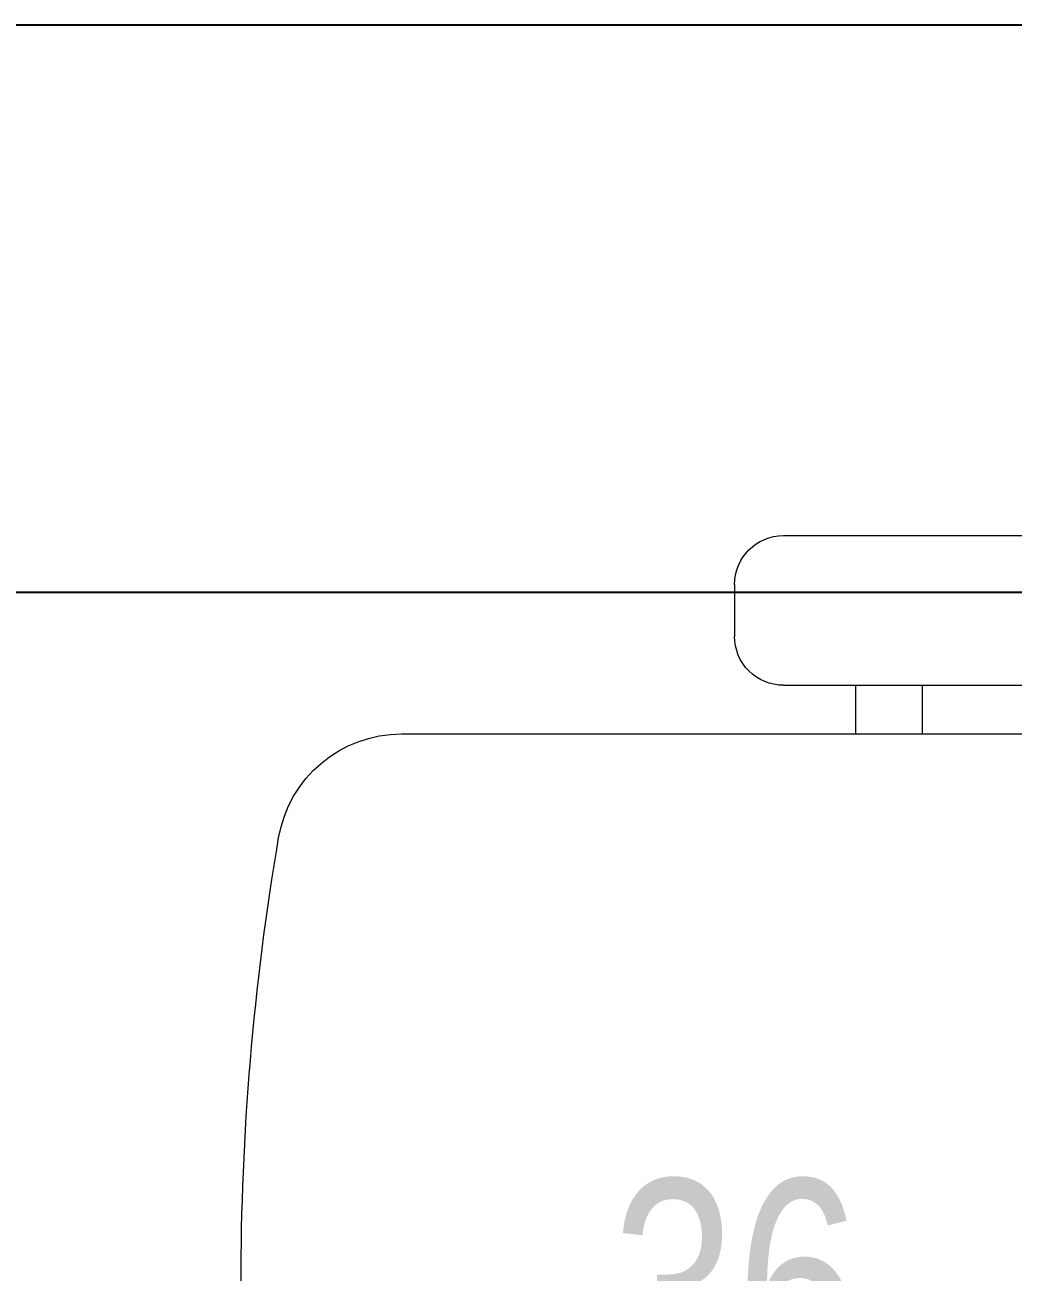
# Model space of a CAD drawing. Extents: x -178977 to 231842, y -29287 to 19916.
# Drawn here: x 37684 to 38080, y -11302.6 to -10802.6 of the extents above; entities that cross this region are included whole.
import ezdxf

# ---------------------------------------------------------------- set-up
doc = ezdxf.new("R2010")
doc.units = 0
doc.header["$LTSCALE"] = 0.25
doc.linetypes.add('DASHDOT', pattern=[25.4, 12.7, -6.35, 0, -6.35])
for name, color, linetype, lineweight in [('01-First Floor-FUR$0$72_EGR_EQP_TAG', 142, 'Continuous', 5), ('01-First Floor-FUR$0$LOADING', 253, 'Continuous', 5), ('E-LITE-CLNG-CNDT', 6, 'DASHDOT', 35)]:
    doc.layers.add(name, color=color, linetype=linetype, lineweight=lineweight)
doc.layers.add('01-First Floor-FUR$0$FALSE CEILING', color=251, linetype='Continuous')
doc.styles.add('01-First Floor-FUR$0$X3G_ENTITY_257CFD', font='swisscl.ttf', dxfattribs={"height": 200})

# ---------------------------------------------------------------- blocks, each defined once
blk = doc.blocks.new('01-First Floor-FUR$0$GF21018-P')
at = {"color": 0}
for p, q in [((-0.2207, 0.47563), (-0.2207, 0.0675)), ((-0.2806, 0.34221), (-0.25983, 0.34221)), ((-0.30021, 0.32259), (-0.30021, 0.14)), ((-0.24021, 0.32259), (-0.24021, 0.14)), ((-0.24021, 0.29372), (-0.2207, 0.29372)), ((-0.24021, 0.26708), (-0.2207, 0.26708))]:
    blk.add_line(p, q, dxfattribs=at)
for centre, radius, start, end in [((-0.0001, -0.52948), 1.06948, 80.36712, 99.63288), ((-0.1707, 0.47563), 0.05, 99.6329, 180), ((-0.2806, 0.32259), 0.01962, 90, 180), ((-0.25983, 0.32259), 0.01962, 360, 90)]:
    blk.add_arc(centre, radius, start, end, dxfattribs=at)
blk = doc.blocks.new('01-First Floor-FUR')
at = {"layer": '01-First Floor-FUR$0$FALSE CEILING'}
blk.add_line((37449.93, -10802.64, -0.11), (38476, -10802.64, -0.1), dxfattribs=at)
at = {"layer": '01-First Floor-FUR$0$FALSE CEILING', "linetype": 'Continuous'}
blk.add_line((34976, -11030), (38476, -11030), dxfattribs=at)
at = {"layer": '01-First Floor-FUR$0$LOADING'}
blk.add_line((37449.93, -10802.64, -0.11), (38476, -10802.64, -0.1), dxfattribs=at)
at = {"layer": '01-First Floor-FUR$0$LOADING', "extrusion": (7.77426e-06, 2.24021e-05, 1), "xscale": -1000, "yscale": 1000, "zscale": 1000, "rotation": 90.00141075505213}
blk.add_blockref('01-First Floor-FUR$0$GF21018-P', (38310.61, -11307.59, -0.07), dxfattribs=at)
at = {"layer": '01-First Floor-FUR$0$72_EGR_EQP_TAG', "insert": (37969.04, -11265.53, -0.1), "char_height": 87.473, "attachment_point": 2, "style": '01-First Floor-FUR$0$X3G_ENTITY_257CFD'}
blk.add_mtext('36', dxfattribs=at)

msp = doc.modelspace()

# ---------------------------------------------------------------- block references
at = {"layer": 'E-LITE-CLNG-CNDT'}
msp.add_blockref('01-First Floor-FUR', (0, 0), dxfattribs=at)

doc.saveas('drawing.dxf')
